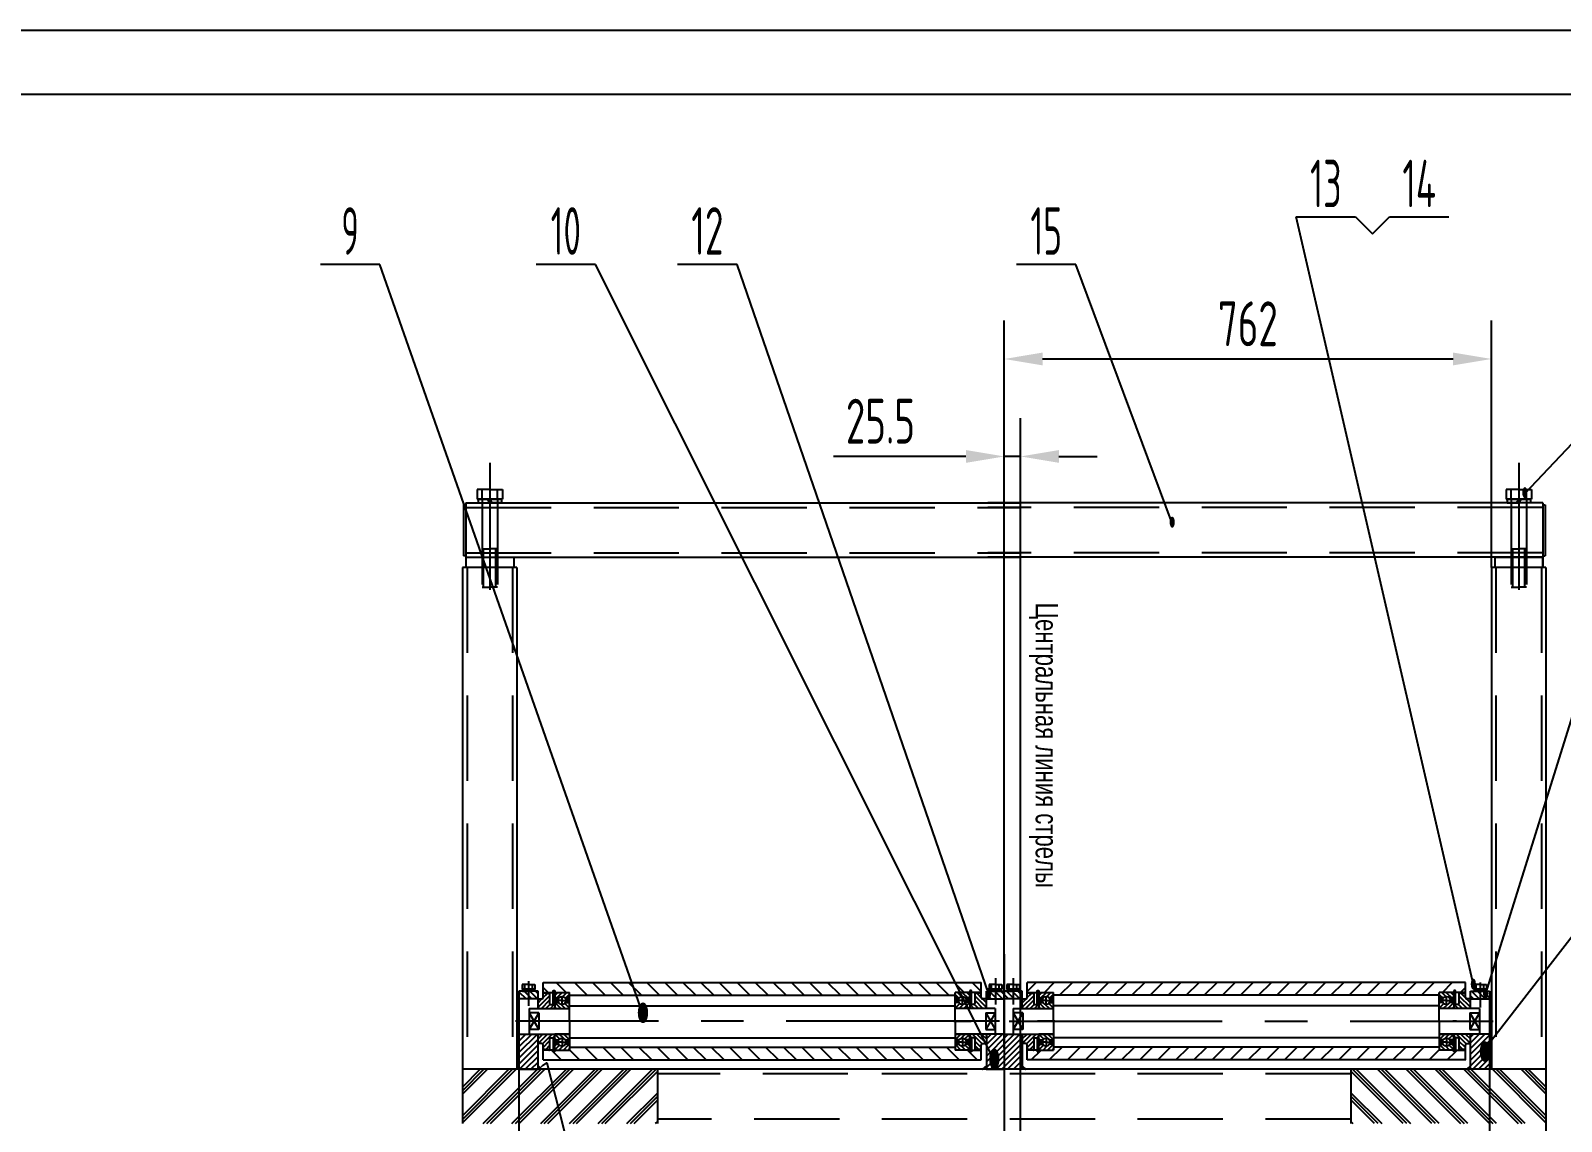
# Model space of a CAD drawing. Header units: millimetres. Extents: x 0 to 8400, y 0 to 5940.
# Drawn here: x 3482 to 5876, y 4236 to 5940 of the extents above; entities that cross this region are included whole.
import ezdxf
from ezdxf.enums import TextEntityAlignment as Align

# ---------------------------------------------------------------- set-up
doc = ezdxf.new("R2010")
doc.units = ezdxf.units.MM
doc.header["$LTSCALE"] = 200
doc.linetypes.add('F', pattern=[0.75, 0.5, -0.25])
doc.linetypes.add('G', pattern=[2, 1.25, -0.25, 0.25, -0.25])
for name, color, linetype in [('01', 7, 'Continuous'), ('02', 1, 'Continuous'), ('04', 2, 'F'), ('05', 4, 'G'), ('08', 1, 'Continuous'), ('10', 1, 'Continuous'), ('11', 3, 'Continuous')]:
    doc.layers.add(name, color=color, linetype=linetype)
doc.styles.get("Standard").update_dxf_attribs({"font": 'isocp', "width": 0.707, "bigfont": 'intecad.shx'})
doc.dimstyles.new('INTE', dxfattribs={"dimscale": 20, "dimtxt": 3.5, "dimasz": 3, "dimexe": 3, "dimexo": 0, "dimgap": 1, "dimtad": 1, "dimdec": 0, "dimdsep": 46, "dimtxsty": 'Standard', "dimcen": 0, "dimclrd": 1, "dimclre": 1, "dimclrt": 3, "dimaunit": 1, "dimadec": 0, "dimazin": 0, "dimtfac": 1, "dimtmove": 0, "dimatfit": 0, "dimfxl": 0, "dimarcsym": 0})
pattern_1 = [(45, (-354.2637, 21.6804), (-4.490128, 4.490128), [])]
pattern_2 = [(135, (-354.2637, 21.6804), (-4.490128, -4.490128), [])]

# ---------------------------------------------------------------- blocks, each defined once
blk = doc.blocks.new('*D19')
at = {"layer": '08', "color": 1, "lineweight": -2, "ltscale": 1.333333}
for p, q in [((5004.5, 4349.8), (5004.5, 5334.6)), ((5030, 4192.1), (5030, 5334.6)), ((4944.5, 5274.6), (4737.2, 5274.6)), ((5030, 5274.6), (5004.5, 5274.6)), ((5090, 5274.6), (5150, 5274.6))]:
    blk.add_line(p, q, dxfattribs=at)
at = {"layer": '08', "color": 1, "ltscale": 1.333333}
for points in [[(4944.5, 5284.6), (4944.5, 5264.6), (5004.5, 5274.6)], [(5090, 5284.6), (5090, 5264.6), (5030, 5274.6)]]:
    blk.add_solid(points, dxfattribs=at)
at = {"layer": 'Defpoints', "color": 0, "ltscale": 1.333333}
for p in [(5004.5, 5274.6), (5004.5, 4349.8), (5030, 4192.1)]:
    blk.add_point(p, dxfattribs=at)
at = {"layer": '08', "color": 3, "ltscale": 1.333333, "insert": (4810.8, 5329.7), "char_height": 70, "attachment_point": 5}
blk.add_mtext('25.5', dxfattribs=at)
blk = doc.blocks.new('*D20')
at = {"layer": '08', "color": 1, "lineweight": -2, "ltscale": 1.333333}
for p, q in [((5004.5, 4349.8), (5004.5, 5486.9)), ((5766.4, 5101), (5766.4, 5486.9)), ((5064.5, 5426.9), (5706.4, 5426.9))]:
    blk.add_line(p, q, dxfattribs=at)
at = {"layer": '08', "color": 1, "ltscale": 1.333333}
for points in [[(5064.5, 5436.9), (5064.5, 5416.9), (5004.5, 5426.9)], [(5706.4, 5436.9), (5706.4, 5416.9), (5766.4, 5426.9)]]:
    blk.add_solid(points, dxfattribs=at)
at = {"layer": 'Defpoints', "color": 0, "ltscale": 1.333333}
for p in [(5766.4, 5426.9), (5766.4, 5101), (5004.5, 4349.8)]:
    blk.add_point(p, dxfattribs=at)
at = {"layer": '08', "color": 3, "ltscale": 1.333333, "insert": (5385.4, 5481.9), "char_height": 70, "attachment_point": 5}
blk.add_mtext('762', dxfattribs=at)
blk = doc.blocks.new('*D43')
at = {"layer": '08', "color": 1, "lineweight": -2, "ltscale": 1.333333}
for p, q in [((4245.5, 4317), (4245.5, 3825.7)), ((5763.5, 4317), (5763.5, 3825.7)), ((4305.5, 3885.7), (5703.5, 3885.7))]:
    blk.add_line(p, q, dxfattribs=at)
at = {"layer": '08', "color": 1, "ltscale": 1.333333}
for points in [[(4305.5, 3895.7), (4305.5, 3875.7), (4245.5, 3885.7)], [(5703.5, 3895.7), (5703.5, 3875.7), (5763.5, 3885.7)]]:
    blk.add_solid(points, dxfattribs=at)
at = {"layer": 'Defpoints', "color": 0, "ltscale": 1.333333}
for p in [(4245.5, 4317), (5763.5, 4317), (5763.5, 3885.7)]:
    blk.add_point(p, dxfattribs=at)
at = {"layer": '08', "color": 3, "ltscale": 1.333333, "insert": (4873.1, 3940.7), "char_height": 70, "attachment_point": 5}
blk.add_mtext('1518', dxfattribs=at)
blk = doc.blocks.new('*U62')
at = {"layer": '01'}
for p, q in [((-9.2, 3.1), (-9.2, 0)), ((0, 3.1), (-9.2, 3.1)), ((-9.2, 0), (0, 0)), ((0, 0), (-1.8, 3.1)), ((0, 3.1), (1.8, 0)), ((0, 3.1), (9.2, 3.1)), ((9.2, 0), (0, 0)), ((9.2, 3.1), (9.2, 0))]:
    blk.add_line(p, q, dxfattribs=at)
at = {"layer": '05'}
blk.add_line((0, 5.2), (0, -2.1), dxfattribs=at)
blk = doc.blocks.new('*U63')
at = {"layer": '01'}
for p, q in [((-18.3, 6), (-18.3, 0)), ((0, 6), (-18.3, 6)), ((-18.3, 0), (0, 0)), ((0, 0), (-3.5, 6)), ((0, 6), (3.5, 0)), ((0, 6), (18.3, 6)), ((18.3, 0), (0, 0)), ((18.3, 6), (18.3, 0))]:
    blk.add_line(p, q, dxfattribs=at)
at = {"layer": '05'}
blk.add_line((0, 8.1), (0, -2.1), dxfattribs=at)
blk = doc.blocks.new('*U65')
at = {"layer": '01'}
blk.add_lwpolyline([(415, 292), (25, 292)], dxfattribs=at)
at = {"layer": '02'}
blk.add_lwpolyline([(420, 297), (0, 297)], dxfattribs=at)

msp = doc.modelspace()

# ---------------------------------------------------------------- hatches: boundary and pattern name
at = {"layer": '02', "linetype": 'Continuous', "ltscale": 1.333333}
h = msp.add_hatch(dxfattribs=at)
h.set_pattern_fill('_USER', color=1, scale=20, angle=315, style=0, pattern_type=0)
h.set_pattern_definition([(315, (3869.924, 2736.867), (14.14214, 14.14214), [])])
h.paths.add_polyline_path([(4283.5, 4452.5), (4283.5, 4437), (4284.5, 4437), (4299, 4437), (4299, 4439.8), (4301.5, 4439.8), (4301.5, 4437), (4324.5, 4437), (4324.5, 4432.5), (4927.5, 4432.5), (4927.5, 4437), (4950.5, 4437), (4950.5, 4439.8), (4953, 4439.8), (4953, 4437), (4968.5, 4437), (4968.5, 4452.5)])
h.paths.add_polyline_path([(4968.5, 4331.5), (4968.5, 4347), (4967.5, 4347), (4953, 4347), (4953, 4344.3), (4950.5, 4344.3), (4950.5, 4347), (4927.5, 4347), (4927.5, 4351.5), (4324.5, 4351.5), (4324.5, 4347), (4301.5, 4347), (4301.5, 4344.3), (4299, 4344.3), (4299, 4347), (4283.5, 4347), (4283.5, 4331.5)])
h = msp.add_hatch(dxfattribs=at)
h.set_pattern_fill('_USER', color=1, scale=20, angle=315, style=0, pattern_type=0)
h.set_pattern_definition([(225, (6138.985, 2736.867), (-14.14214, 14.14214), [])])
h.paths.add_polyline_path([(5725.5, 4452.5), (5725.5, 4437), (5724.5, 4437), (5710, 4437), (5710, 4439.8), (5707.5, 4439.8), (5707.5, 4437), (5684.5, 4437), (5684.5, 4432.5), (5081.5, 4432.5), (5081.5, 4437), (5058.5, 4437), (5058.5, 4439.8), (5056, 4439.8), (5056, 4437), (5040.5, 4437), (5040.5, 4452.5)])
h.paths.add_polyline_path([(5040.5, 4331.5), (5040.5, 4347), (5041.5, 4347), (5056, 4347), (5056, 4344.3), (5058.5, 4344.3), (5058.5, 4347), (5081.5, 4347), (5081.5, 4351.5), (5684.5, 4351.5), (5684.5, 4347), (5707.5, 4347), (5707.5, 4344.3), (5710, 4344.3), (5710, 4347), (5725.5, 4347), (5725.5, 4331.5)])
at = {"layer": '02', "ltscale": 1.333333}
h = msp.add_hatch(dxfattribs=at)
h.set_pattern_fill('LINE', color=256, scale=2, angle=135, style=0)
h.set_pattern_definition(pattern_2)
h.paths.add_polyline_path([(4245.5, 4439), (4245.5, 4427), (4275.5, 4427), (4275.5, 4439)])
at = {"layer": '02', "linetype": 'Continuous', "ltscale": 1.333333}
h = msp.add_hatch(dxfattribs=at)
h.set_pattern_fill('_USER', color=1, scale=5, angle=45, style=0, pattern_type=0)
h.set_pattern_definition([(45, (558.4574, 1191.7786), (-3.535534, 3.535534), [])])
h.paths.add_polyline_path([(4293.5, 4419.5), (4293.5, 4437), (4292.5, 4437), (4290.5, 4435), (4288.5, 4437), (4286.5, 4435), (4284.5, 4437), (4283.5, 4437), (4283.5, 4429, -0.414214), (4281.5, 4427), (4276.5, 4427), (4275.5, 4426), (4275.5, 4414), (4277.5, 4412), (4299.5, 4412), (4301.5, 4414), (4301.5, 4418), (4295, 4418, -0.414214)])
h.paths.add_polyline_path([(4277.5, 4372), (4275.5, 4370), (4275.5, 4358), (4276.5, 4357), (4281.5, 4357, -0.414214), (4283.5, 4355), (4283.5, 4347), (4284.5, 4347), (4286.5, 4349), (4288.5, 4347), (4290.5, 4349), (4292.5, 4347), (4293.5, 4347), (4293.5, 4364.5, -0.414214), (4295, 4366), (4301.5, 4366), (4301.5, 4370), (4299.5, 4372)])
h = msp.add_hatch(dxfattribs=at)
h.set_pattern_fill('_USER', color=1, scale=5, angle=45, style=0, pattern_type=0)
h.set_pattern_definition([(45, (3984.924, 2736.8666), (-3.535534, 3.535534), [])])
h.paths.add_polyline_path([(4318.4, 4427.7), (4321.8, 4427.7, -0.796563), (4324.5, 4428.3), (4324.5, 4437), (4301.5, 4437), (4301.5, 4428.3, -0.796563), (4304.1, 4427.7), (4307.5, 4427.7, -0.57735)])
h.paths.add_polyline_path([(4307.5, 4356.4), (4304.1, 4356.4, -0.796563), (4301.5, 4355.8), (4301.5, 4347), (4324.5, 4347), (4324.5, 4355.8, -0.796563), (4321.8, 4356.4), (4318.4, 4356.4, -0.57735)])
h = msp.add_hatch(dxfattribs=at)
h.set_pattern_fill('_USER', color=1, scale=5, angle=45, style=0, pattern_type=0)
h.set_pattern_definition([(135, (5266.985, 2736.8666), (3.535534, 3.535534), [])])
h.paths.add_polyline_path([(4933.5, 4427.7), (4930.1, 4427.7, 0.796563), (4927.5, 4428.3), (4927.5, 4437), (4950.5, 4437), (4950.5, 4428.3, 0.796563), (4947.8, 4427.7), (4944.4, 4427.7, 0.57735)])
h.paths.add_polyline_path([(4944.4, 4356.4), (4947.8, 4356.4, 0.796563), (4950.5, 4355.8), (4950.5, 4347), (4927.5, 4347), (4927.5, 4355.8, 0.796563), (4930.1, 4356.4), (4933.5, 4356.4, 0.57735)])
h = msp.add_hatch(dxfattribs=at)
h.set_pattern_fill('_USER', color=1, scale=5, angle=45, style=0, pattern_type=0)
h.set_pattern_definition([(135, (8693.4513, 1191.7786), (3.535534, 3.535534), [])])
h.paths.add_polyline_path([(4958.5, 4419.5), (4958.5, 4437), (4959.5, 4437), (4961.5, 4435), (4963.5, 4437), (4965.5, 4435), (4967.5, 4437), (4968.5, 4437), (4968.5, 4429, 0.414214), (4970.5, 4427), (4975.5, 4427), (4976.5, 4426), (4976.5, 4414), (4974.5, 4412), (4952.5, 4412), (4950.5, 4414), (4950.5, 4418), (4957, 4418, 0.414214)])
h.paths.add_polyline_path([(4974.5, 4372), (4976.5, 4370), (4976.5, 4358), (4975.5, 4357), (4970.5, 4357, 0.414214), (4968.5, 4355), (4968.5, 4347), (4967.5, 4347), (4965.5, 4349), (4963.5, 4347), (4961.5, 4349), (4959.5, 4347), (4958.5, 4347), (4958.5, 4364.5, 0.414214), (4957, 4366), (4950.5, 4366), (4950.5, 4370), (4952.5, 4372)])
at = {"layer": '02', "ltscale": 1.333333}
h = msp.add_hatch(dxfattribs=at)
h.set_pattern_fill('LINE', color=256, scale=2, angle=135, style=0)
h.set_pattern_definition(pattern_2)
h.paths.add_polyline_path([(4990.6, 4439), (4990.6, 4427), (5004.5, 4427), (5004.5, 4439)])
h.paths.add_polyline_path([(4981.4, 4439), (4976.5, 4439), (4976.5, 4427), (4990.6, 4427), (4990.6, 4439)])
h.paths.add_polyline_path([(5018.3, 4439), (5009.1, 4439), (5004.5, 4439), (5004.5, 4427), (5018.3, 4427)])
h.paths.add_polyline_path([(5032.5, 4427), (5032.5, 4439), (5018.3, 4439), (5018.3, 4427)])
at = {"layer": '02', "linetype": 'Continuous', "ltscale": 1.333333}
h = msp.add_hatch(dxfattribs=at)
h.set_pattern_fill('_USER', color=1, scale=5, angle=45, style=0, pattern_type=0)
h.set_pattern_definition([(45, (1315.4574, 1191.7786), (-3.535534, 3.535534), [])])
h.paths.add_polyline_path([(5050.5, 4419.5), (5050.5, 4437), (5049.5, 4437), (5047.5, 4435), (5045.5, 4437), (5043.5, 4435), (5041.5, 4437), (5040.5, 4437), (5040.5, 4429, -0.414214), (5038.5, 4427), (5033.5, 4427), (5032.5, 4426), (5032.5, 4414), (5034.5, 4412), (5056.5, 4412), (5058.5, 4414), (5058.5, 4418), (5052, 4418, -0.414214)])
h.paths.add_polyline_path([(5034.5, 4372), (5032.5, 4370), (5032.5, 4358), (5033.5, 4357), (5038.5, 4357, -0.414214), (5040.5, 4355), (5040.5, 4347), (5041.5, 4347), (5043.5, 4349), (5045.5, 4347), (5047.5, 4349), (5049.5, 4347), (5050.5, 4347), (5050.5, 4364.5, -0.414214), (5052, 4366), (5058.5, 4366), (5058.5, 4370), (5056.5, 4372)])
h = msp.add_hatch(dxfattribs=at)
h.set_pattern_fill('_USER', color=1, scale=5, angle=45, style=0, pattern_type=0)
h.set_pattern_definition([(45, (4741.924, 2736.8666), (-3.535534, 3.535534), [])])
h.paths.add_polyline_path([(5075.4, 4427.7), (5078.8, 4427.7, -0.796563), (5081.5, 4428.3), (5081.5, 4437), (5058.5, 4437), (5058.5, 4428.3, -0.796563), (5061.1, 4427.7), (5064.5, 4427.7, -0.57735)])
h.paths.add_polyline_path([(5064.5, 4356.4), (5061.1, 4356.4, -0.796563), (5058.5, 4355.8), (5058.5, 4347), (5081.5, 4347), (5081.5, 4355.8, -0.796563), (5078.8, 4356.4), (5075.4, 4356.4, -0.57735)])
h = msp.add_hatch(dxfattribs=at)
h.set_pattern_fill('_USER', color=1, scale=5, angle=45, style=0, pattern_type=0)
h.set_pattern_definition([(135, (6023.985, 2736.8666), (3.535534, 3.535534), [])])
h.paths.add_polyline_path([(5690.5, 4427.7), (5687.1, 4427.7, 0.796563), (5684.5, 4428.3), (5684.5, 4437), (5707.5, 4437), (5707.5, 4428.3, 0.796563), (5704.8, 4427.7), (5701.4, 4427.7, 0.57735)])
h.paths.add_polyline_path([(5701.4, 4356.4), (5704.8, 4356.4, 0.796563), (5707.5, 4355.8), (5707.5, 4347), (5684.5, 4347), (5684.5, 4355.8, 0.796563), (5687.1, 4356.4), (5690.5, 4356.4, 0.57735)])
h = msp.add_hatch(dxfattribs=at)
h.set_pattern_fill('_USER', color=1, scale=5, angle=45, style=0, pattern_type=0)
h.set_pattern_definition([(135, (9450.4513, 1191.7786), (3.535534, 3.535534), [])])
h.paths.add_polyline_path([(5715.5, 4419.5), (5715.5, 4437), (5716.5, 4437), (5718.5, 4435), (5720.5, 4437), (5722.5, 4435), (5724.5, 4437), (5725.5, 4437), (5725.5, 4429, 0.414214), (5727.5, 4427), (5732.5, 4427), (5733.5, 4426), (5733.5, 4414), (5731.5, 4412), (5709.5, 4412), (5707.5, 4414), (5707.5, 4418), (5714, 4418, 0.414214)])
h.paths.add_polyline_path([(5731.5, 4372), (5733.5, 4370), (5733.5, 4358), (5732.5, 4357), (5727.5, 4357, 0.414214), (5725.5, 4355), (5725.5, 4347), (5724.5, 4347), (5722.5, 4349), (5720.5, 4347), (5718.5, 4349), (5716.5, 4347), (5715.5, 4347), (5715.5, 4364.5, 0.414214), (5714, 4366), (5707.5, 4366), (5707.5, 4370), (5709.5, 4372)])
at = {"layer": '02', "ltscale": 1.333333}
h = msp.add_hatch(dxfattribs=at)
h.set_pattern_fill('LINE', color=256, scale=2, angle=135, style=0)
h.set_pattern_definition(pattern_2)
h.paths.add_polyline_path([(5748.5, 4439), (5739.3, 4439), (5733.5, 4439), (5733.5, 4427), (5748.5, 4427)])
h.paths.add_polyline_path([(5763.5, 4439), (5748.5, 4439), (5748.5, 4427), (5763.5, 4427)])
at = {"layer": '02', "linetype": 'Continuous', "ltscale": 1.333333}
h = msp.add_hatch(dxfattribs=at)
h.set_pattern_fill('_USER', color=1, scale=5, angle=315, style=0, pattern_type=0)
h.set_pattern_definition([(315, (3984.924, 2736.8666), (3.535534, 3.535534), [])])
h.paths.add_polyline_path([(4307.5, 4421.4), (4301.5, 4421.4), (4301.5, 4412), (4324.5, 4412), (4324.5, 4421.4), (4318.4, 4421.4, -0.57735)])
h.paths.add_polyline_path([(4318.4, 4362.7), (4324.5, 4362.7), (4324.5, 4372), (4301.5, 4372), (4301.5, 4362.7), (4307.5, 4362.7, -0.57735)])
h = msp.add_hatch(dxfattribs=at)
h.set_pattern_fill('_USER', color=1, scale=5, angle=315, style=0, pattern_type=0)
h.set_pattern_definition([(225, (5266.985, 2736.8666), (-3.535534, 3.535534), [])])
h.paths.add_polyline_path([(4944.4, 4421.4), (4950.5, 4421.4), (4950.5, 4412), (4927.5, 4412), (4927.5, 4421.4), (4933.5, 4421.4, 0.57735)])
h.paths.add_polyline_path([(4933.5, 4362.7), (4927.5, 4362.7), (4927.5, 4372), (4950.5, 4372), (4950.5, 4362.7), (4944.4, 4362.7, 0.57735)])
h = msp.add_hatch(dxfattribs=at)
h.set_pattern_fill('_USER', color=1, scale=5, angle=315, style=0, pattern_type=0)
h.set_pattern_definition([(315, (4741.924, 2736.8666), (3.535534, 3.535534), [])])
h.paths.add_polyline_path([(5064.5, 4421.4), (5058.5, 4421.4), (5058.5, 4412), (5081.5, 4412), (5081.5, 4421.4), (5075.4, 4421.4, -0.57735)])
h.paths.add_polyline_path([(5075.4, 4362.7), (5081.5, 4362.7), (5081.5, 4372), (5058.5, 4372), (5058.5, 4362.7), (5064.5, 4362.7, -0.57735)])
h = msp.add_hatch(dxfattribs=at)
h.set_pattern_fill('_USER', color=1, scale=5, angle=315, style=0, pattern_type=0)
h.set_pattern_definition([(225, (6023.985, 2736.8666), (-3.535534, 3.535534), [])])
h.paths.add_polyline_path([(5701.4, 4421.4), (5707.5, 4421.4), (5707.5, 4412), (5684.5, 4412), (5684.5, 4421.4), (5690.5, 4421.4, 0.57735)])
h.paths.add_polyline_path([(5690.5, 4362.7), (5684.5, 4362.7), (5684.5, 4372), (5707.5, 4372), (5707.5, 4362.7), (5701.4, 4362.7, 0.57735)])
at = {"layer": '02', "ltscale": 1.333333}
h = msp.add_hatch(dxfattribs=at)
h.set_pattern_fill('LINE', color=256, scale=2, angle=45, style=0)
h.set_pattern_definition(pattern_1)
h.paths.add_polyline_path([(4275.5, 4372), (4245.5, 4372), (4245.5, 4317), (4275.5, 4317)])
h = msp.add_hatch(dxfattribs=at)
h.set_pattern_fill('LINE', color=256, scale=2, angle=45, style=0)
h.set_pattern_definition(pattern_1)
h.paths.add_polyline_path([(4976.5, 4317), (5004.5, 4317), (5004.5, 4372), (4976.5, 4372)])
h.paths.add_polyline_path([(5032.5, 4372), (5004.5, 4372), (5004.5, 4317), (5032.5, 4317)])
h = msp.add_hatch(dxfattribs=at)
h.set_pattern_fill('LINE', color=256, scale=2, angle=45, style=0)
h.set_pattern_definition(pattern_1)
h.paths.add_polyline_path([(5733.5, 4317), (5763.5, 4317), (5763.5, 4372), (5733.5, 4372)])
at = {"layer": '02', "linetype": 'Continuous', "ltscale": 1.333333}
h = msp.add_hatch(dxfattribs=at)
h.set_pattern_fill('_USER', color=1, angle=315, style=0, double=1, pattern_type=0)
h.set_pattern_definition([(225, (5381.9849, 2736.8666), (-0.7071068, 0.7071068), []), (135, (5381.9849, 2736.8666), (0.7071068, 0.7071068), [])])
h.paths.add_polyline_path([(4281.3, 4317), (4275.5, 4317), (4275.5, 4322.1)])
h = msp.add_hatch(dxfattribs=at)
h.set_pattern_fill('_USER', color=1, angle=315, style=0, double=1, pattern_type=0)
h.set_pattern_definition([(315, (3869.9238, 2736.8666), (0.7071068, 0.7071068), []), (45, (3869.9238, 2736.8666), (-0.7071068, 0.7071068), [])])
h.paths.add_polyline_path([(4970.6, 4317), (4976.5, 4317), (4976.5, 4322.1)])
h = msp.add_hatch(dxfattribs=at)
h.set_pattern_fill('_USER', color=1, angle=315, style=0, double=1, pattern_type=0)
h.set_pattern_definition([(225, (6138.9849, 2736.8666), (-0.7071068, 0.7071068), []), (135, (6138.9849, 2736.8666), (0.7071068, 0.7071068), [])])
h.paths.add_polyline_path([(5038.3, 4317), (5032.5, 4317), (5032.5, 4322.1)])
h = msp.add_hatch(dxfattribs=at)
h.set_pattern_fill('_USER', color=1, angle=315, style=0, double=1, pattern_type=0)
h.set_pattern_definition([(315, (4626.9238, 2736.8666), (0.7071068, 0.7071068), []), (45, (4626.9238, 2736.8666), (-0.7071068, 0.7071068), [])])
h.paths.add_polyline_path([(5727.6, 4317), (5733.5, 4317), (5733.5, 4322.1)])
at = {"layer": '10', "ltscale": 1.333333}
h = msp.add_hatch(dxfattribs=at)
h.set_pattern_fill('U', color=256, scale=0.5, angle=45, style=0, pattern_type=0)
h.set_pattern_definition([(45, (4298.95433, 4392.03706), (-0.3535534, 0.3535534), [])])
h.paths.add_polyline_path([(4299, 4439.8), (4299, 4432.5), (4301.5, 4432.5), (4301.5, 4439.8)])
h = msp.add_hatch(dxfattribs=at)
h.set_pattern_fill('U', color=256, scale=0.5, angle=45, style=0, pattern_type=0)
h.set_pattern_definition([(135, (4952.95433, 4392.03706), (0.3535534, 0.3535534), [])])
h.paths.add_polyline_path([(4953, 4439.8), (4953, 4432.5), (4950.5, 4432.5), (4950.5, 4439.8)])
h = msp.add_hatch(dxfattribs=at)
h.set_pattern_fill('U', color=256, scale=0.5, angle=45, style=0, pattern_type=0)
h.set_pattern_definition([(45, (5055.95433, 4392.03706), (-0.3535534, 0.3535534), [])])
h.paths.add_polyline_path([(5056, 4439.8), (5056, 4432.5), (5058.5, 4432.5), (5058.5, 4439.8)])
h = msp.add_hatch(dxfattribs=at)
h.set_pattern_fill('U', color=256, scale=0.5, angle=45, style=0, pattern_type=0)
h.set_pattern_definition([(135, (5709.95433, 4392.03706), (0.3535534, 0.3535534), [])])
h.paths.add_polyline_path([(5710, 4439.8), (5710, 4432.5), (5707.5, 4432.5), (5707.5, 4439.8)])
h = msp.add_hatch(dxfattribs=at)
h.set_pattern_fill('PLAST', color=256, scale=5, angle=45, style=0)
h.set_pattern_definition([(45, (3735.618, 2509.395), (-22.45064, 22.45064), []), (45, (3732.812, 2512.2), (-22.45064, 22.45064), []), (45, (3730.006, 2515.007), (-22.45064, 22.45064), [])])
h.paths.add_polyline_path([(4394.9, 4232), (4394.9, 4317), (4157.6, 4317), (4157.6, 4232)])
h.paths.add_polyline_path([(4462.6, 4317), (4394.9, 4317), (4394.9, 4232), (4462.6, 4232)])
h = msp.add_hatch(dxfattribs=at)
h.set_pattern_fill('PLAST', color=256, scale=5, angle=45, style=0)
h.set_pattern_definition([(135, (6273.29, 2509.395), (22.45064, 22.45064), []), (135, (6276.097, 2512.2), (22.45064, 22.45064), []), (135, (6278.903, 2515.007), (22.45064, 22.45064), [])])
h.paths.add_polyline_path([(5851.4, 4232), (5851.4, 4317), (5614.1, 4317), (5614.1, 4232)])
h.paths.add_polyline_path([(5546.4, 4232), (5614.1, 4232), (5614.1, 4317), (5546.4, 4317)])

# ---------------------------------------------------------------- linework, layer by layer
at = {"ltscale": 1.333333}
for p, q in [((4158.9, 5198.9), (4158.9, 5119.3)), ((4162.4, 5202), (4162.4, 5101)), ((4162.4, 5202), (5030, 5202)), ((5846.6, 5202), (4979, 5202)), ((5846.6, 5202), (5846.6, 5101)), ((5850.1, 5198.9), (5850.1, 5119.3)), ((4157.4, 5101), (4157.4, 4232)), ((4242.4, 5101), (4157.4, 5101)), ((4162.4, 5117), (4237.4, 5117)), ((4162.4, 5117), (5030, 5117)), ((4237.4, 5117), (4237.4, 5101)), ((4242.4, 5101), (4242.4, 4317)), ((5846.6, 5117), (4979, 5117)), ((5766.4, 5101), (5766.4, 4317)), ((5851.4, 5101), (5766.4, 5101)), ((5771.4, 5117), (5771.4, 5101)), ((5771.4, 5117), (5846.4, 5117)), ((5771.4, 5104.5), (5771.4, 5101)), ((5846.6, 5117), (5771.6, 5117)), ((5846.4, 5117), (5846.4, 5101)), ((5846.4, 5104.5), (5846.4, 5101)), ((5851.4, 5101), (5851.4, 4219)), ((5851.4, 5101), (5851.4, 4219)), ((4245.5, 4372), (4324.5, 4372)), ((5004.5, 4372), (4927.5, 4372)), ((5004.5, 4372), (5081.5, 4372)), ((5763.5, 4372), (5684.5, 4372)), ((5851.4, 4317), (4157.4, 4317)), ((4462.4, 4317), (4462.4, 4232)), ((5546.4, 4317), (5546.4, 4232))]:
    msp.add_line(p, q, dxfattribs=at)
at = {"layer": '01', "ltscale": 1.333333}
for p, q in [((4180.1, 5223), (4180.1, 5208)), ((4199.9, 5223), (4180.1, 5223)), ((4187.9, 5208), (4187.9, 5223)), ((4199.9, 5223), (4219.6, 5223)), ((4211.9, 5208), (4211.9, 5223)), ((4219.6, 5223), (4219.6, 5208)), ((5789.3, 5223), (5789.3, 5208)), ((5809.1, 5223), (5789.3, 5223)), ((5797.1, 5208), (5797.1, 5223)), ((5809.1, 5223), (5828.8, 5223)), ((5821.1, 5208), (5821.1, 5223)), ((5828.8, 5223), (5828.8, 5208)), ((4162.4, 5198.9), (4158.9, 5198.9)), ((4180.1, 5208), (4199.9, 5208)), ((4219.6, 5208), (4199.9, 5208)), ((5789.3, 5208), (5809.1, 5208)), ((5828.8, 5208), (5809.1, 5208)), ((5846.6, 5198.9), (5850.1, 5198.9)), ((4162.4, 5119.3), (4158.9, 5119.3)), ((5846.6, 5119.3), (5850.1, 5119.3)), ((4283.5, 4432.5), (4283.5, 4452.5)), ((4968.5, 4432.5), (4968.5, 4452.5)), ((5040.5, 4432.5), (5040.5, 4452.5)), ((5725.5, 4432.5), (5725.5, 4452.5)), ((4275.5, 4439), (4245.5, 4439)), ((4260.5, 4449.6), (4250.4, 4449.6)), ((4250.4, 4449.6), (4250.4, 4442.1)), ((4250.4, 4442.1), (4260.5, 4442.1)), ((4251.3, 4442.1), (4251.3, 4439)), ((4260.5, 4442.1), (4251.3, 4442.1)), ((4251.3, 4439), (4260.5, 4439)), ((4254.5, 4442.1), (4254.5, 4449.6)), ((4260.5, 4439), (4258.7, 4442.1)), ((4260.5, 4449.6), (4270.5, 4449.6)), ((4270.5, 4442.1), (4260.5, 4442.1)), ((4260.5, 4442.1), (4262.2, 4439)), ((4260.5, 4442.1), (4269.7, 4442.1)), ((4269.7, 4439), (4260.5, 4439)), ((4266.5, 4442.1), (4266.5, 4449.6)), ((4269.7, 4442.1), (4269.7, 4439)), ((4270.5, 4449.6), (4270.5, 4442.1)), ((4275.5, 4412), (4275.5, 4439)), ((4283.5, 4437), (4299, 4437)), ((4283.5, 4429), (4283.5, 4437)), ((4283.5, 4437), (4284.5, 4437)), ((4286.5, 4435), (4284.5, 4437)), ((4286.5, 4435), (4288.5, 4437)), ((4290.5, 4435), (4288.5, 4437)), ((4290.5, 4435), (4292.5, 4437)), ((4292.5, 4437), (4293.5, 4437)), ((4293.5, 4437), (4293.5, 4419.5)), ((4299, 4418), (4299, 4439.8)), ((4299, 4439.8), (4301.5, 4439.8)), ((4299, 4432.5), (4301.5, 4432.5)), ((4301.5, 4439.8), (4301.5, 4412)), ((4301.5, 4437), (4324.5, 4437)), ((4324.5, 4392), (4324.5, 4437)), ((4927.5, 4392), (4927.5, 4437)), ((4950.5, 4437), (4927.5, 4437)), ((4950.5, 4439.8), (4950.5, 4412)), ((4953, 4439.8), (4950.5, 4439.8)), ((4953, 4432.5), (4950.5, 4432.5)), ((4953, 4418), (4953, 4439.8)), ((4968.5, 4437), (4953, 4437)), ((4959.5, 4437), (4958.5, 4437)), ((4958.5, 4437), (4958.5, 4419.5)), ((4961.5, 4435), (4959.5, 4437)), ((4961.5, 4435), (4963.5, 4437)), ((4965.5, 4435), (4963.5, 4437)), ((4965.5, 4435), (4967.5, 4437)), ((4968.5, 4437), (4967.5, 4437)), ((4968.5, 4429), (4968.5, 4437)), ((4976.5, 4412), (4976.5, 4439)), ((4990.6, 4449.6), (4980.6, 4449.6)), ((4980.6, 4449.6), (4980.6, 4442.1)), ((4980.6, 4442.1), (4990.6, 4442.1)), ((4981.4, 4442.1), (4981.4, 4439)), ((4990.6, 4442.1), (4981.4, 4442.1)), ((4981.4, 4439), (4990.6, 4439)), ((4984.6, 4442.1), (4984.6, 4449.6)), ((4990.6, 4439), (4988.8, 4442.1)), ((4990.6, 4449.6), (5000.7, 4449.6)), ((5000.7, 4442.1), (4990.6, 4442.1)), ((4990.6, 4442.1), (4992.4, 4439)), ((4990.6, 4442.1), (4999.8, 4442.1)), ((4999.8, 4439), (4990.6, 4439)), ((4996.6, 4442.1), (4996.6, 4449.6)), ((4999.8, 4442.1), (4999.8, 4439)), ((5000.7, 4449.6), (5000.7, 4442.1)), ((5018.3, 4449.6), (5008.3, 4449.6)), ((5008.3, 4449.6), (5008.3, 4442.1)), ((5008.3, 4442.1), (5018.3, 4442.1)), ((5009.1, 4442.1), (5009.1, 4439)), ((5018.3, 4442.1), (5009.1, 4442.1)), ((5009.1, 4439), (5018.3, 4439)), ((5012.3, 4442.1), (5012.3, 4449.6)), ((5018.3, 4442.1), (5016.5, 4439)), ((5018.3, 4449.6), (5028.3, 4449.6)), ((5018.3, 4439), (5020.1, 4442.1)), ((5018.3, 4442.1), (5027.5, 4442.1)), ((5028.3, 4442.1), (5018.3, 4442.1)), ((5027.5, 4439), (5018.3, 4439)), ((5024.3, 4442.1), (5024.3, 4449.6)), ((5027.5, 4442.1), (5027.5, 4439)), ((5028.3, 4449.6), (5028.3, 4442.1)), ((5032.5, 4412), (5032.5, 4439)), ((5040.5, 4437), (5056, 4437)), ((5040.5, 4429), (5040.5, 4437)), ((5040.5, 4437), (5041.5, 4437)), ((5043.5, 4435), (5041.5, 4437)), ((5043.5, 4435), (5045.5, 4437)), ((5047.5, 4435), (5045.5, 4437)), ((5047.5, 4435), (5049.5, 4437)), ((5049.5, 4437), (5050.5, 4437)), ((5050.5, 4437), (5050.5, 4419.5)), ((5056, 4418), (5056, 4439.8)), ((5056, 4439.8), (5058.5, 4439.8)), ((5056, 4432.5), (5058.5, 4432.5)), ((5058.5, 4439.8), (5058.5, 4412)), ((5058.5, 4437), (5081.5, 4437)), ((5081.5, 4392), (5081.5, 4437)), ((5707.5, 4437), (5684.5, 4437)), ((5684.5, 4392), (5684.5, 4437)), ((5707.5, 4439.8), (5707.5, 4412)), ((5710, 4439.8), (5707.5, 4439.8)), ((5710, 4432.5), (5707.5, 4432.5)), ((5710, 4418), (5710, 4439.8)), ((5725.5, 4437), (5710, 4437)), ((5716.5, 4437), (5715.5, 4437)), ((5715.5, 4437), (5715.5, 4419.5)), ((5718.5, 4435), (5716.5, 4437)), ((5718.5, 4435), (5720.5, 4437)), ((5722.5, 4435), (5720.5, 4437)), ((5722.5, 4435), (5724.5, 4437)), ((5725.5, 4437), (5724.5, 4437)), ((5725.5, 4429), (5725.5, 4437)), ((5733.5, 4412), (5733.5, 4439)), ((5733.5, 4439), (5763.5, 4439)), ((5748.5, 4449.6), (5738.4, 4449.6)), ((5738.4, 4449.6), (5738.4, 4442.1)), ((5738.4, 4442.1), (5748.5, 4442.1)), ((5742.5, 4442.1), (5742.5, 4449.6)), ((5748.5, 4449.6), (5758.5, 4449.6)), ((5758.5, 4442.1), (5748.5, 4442.1)), ((5754.5, 4442.1), (5754.5, 4449.6)), ((5758.5, 4449.6), (5758.5, 4442.1)), ((4275.5, 4427), (4245.5, 4427)), ((4261.5, 4412), (4324.5, 4412)), ((4275.5, 4426), (4276.5, 4427)), ((4277.5, 4412), (4275.5, 4414)), ((4276.5, 4427), (4281.5, 4427)), ((4295, 4418), (4301.5, 4418)), ((4299.5, 4412), (4301.5, 4414)), ((4301.5, 4421.4), (4307.5, 4421.4)), ((4301.5, 4412), (4324.5, 4412)), ((4304.1, 4422.5), (4304.1, 4427.7)), ((4304.1, 4427.7), (4307.5, 4427.7)), ((4321.8, 4427.7), (4318.4, 4427.7)), ((4318.4, 4421.4), (4324.5, 4421.4)), ((4324.5, 4416), (4927.5, 4416)), ((4933.5, 4421.4), (4927.5, 4421.4)), ((4990.5, 4412), (4927.5, 4412)), ((4950.5, 4412), (4927.5, 4412)), ((4930.1, 4427.7), (4933.5, 4427.7)), ((4947.8, 4427.7), (4944.4, 4427.7)), ((4950.5, 4421.4), (4944.4, 4421.4)), ((4947.8, 4422.5), (4947.8, 4427.7)), ((4957, 4418), (4950.5, 4418)), ((4952.5, 4412), (4950.5, 4414)), ((4975.5, 4427), (4970.5, 4427)), ((4974.5, 4412), (4976.5, 4414)), ((4976.5, 4426), (4975.5, 4427)), ((5018.5, 4412), (5081.5, 4412)), ((5032.5, 4426), (5033.5, 4427)), ((5034.5, 4412), (5032.5, 4414)), ((5033.5, 4427), (5038.5, 4427)), ((5052, 4418), (5058.5, 4418)), ((5056.5, 4412), (5058.5, 4414)), ((5058.5, 4421.4), (5064.5, 4421.4)), ((5058.5, 4412), (5081.5, 4412)), ((5061.1, 4422.5), (5061.1, 4427.7)), ((5061.1, 4427.7), (5064.5, 4427.7)), ((5078.8, 4427.7), (5075.4, 4427.7)), ((5075.4, 4421.4), (5081.5, 4421.4)), ((5684.5, 4416), (5081.5, 4416)), ((5690.5, 4421.4), (5684.5, 4421.4)), ((5747.5, 4412), (5684.5, 4412)), ((5707.5, 4412), (5684.5, 4412)), ((5687.1, 4427.7), (5690.5, 4427.7)), ((5704.8, 4427.7), (5701.4, 4427.7)), ((5707.5, 4421.4), (5701.4, 4421.4)), ((5704.8, 4422.5), (5704.8, 4427.7)), ((5714, 4418), (5707.5, 4418)), ((5709.5, 4412), (5707.5, 4414)), ((5732.5, 4427), (5727.5, 4427)), ((5731.5, 4412), (5733.5, 4414)), ((5733.5, 4426), (5732.5, 4427)), ((5733.5, 4427), (5763.5, 4427)), ((4324.5, 4392), (4324.5, 4347)), ((4927.5, 4392), (4927.5, 4347)), ((5081.5, 4392), (5081.5, 4347)), ((5684.5, 4392), (5684.5, 4347)), ((4275.5, 4317), (4275.5, 4372)), ((4277.5, 4372), (4275.5, 4370)), ((4275.5, 4358), (4276.5, 4357)), ((4281.5, 4357), (4276.5, 4357)), ((4293.5, 4364.5), (4293.5, 4347)), ((4295, 4366), (4301.5, 4366)), ((4299, 4366), (4299, 4344.3)), ((4299.5, 4372), (4301.5, 4370)), ((4301.5, 4344.3), (4301.5, 4372)), ((4324.5, 4372), (4301.5, 4372)), ((4301.5, 4362.7), (4307.5, 4362.7)), ((4304.1, 4361.6), (4304.1, 4356.4)), ((4318.4, 4362.7), (4324.5, 4362.7)), ((4321.8, 4356.4), (4321.8, 4361.6)), ((4324.5, 4366), (4927.5, 4366)), ((4927.5, 4372), (4950.5, 4372)), ((4933.5, 4362.7), (4927.5, 4362.7)), ((4930.1, 4356.4), (4930.1, 4361.6)), ((4950.5, 4362.7), (4944.4, 4362.7)), ((4947.8, 4361.6), (4947.8, 4356.4)), ((4952.5, 4372), (4950.5, 4370)), ((4950.5, 4344.3), (4950.5, 4372)), ((4957, 4366), (4950.5, 4366)), ((4953, 4366), (4953, 4344.3)), ((4958.5, 4364.5), (4958.5, 4347)), ((4970.5, 4357), (4975.5, 4357)), ((4974.5, 4372), (4976.5, 4370)), ((4976.5, 4358), (4975.5, 4357)), ((5034.5, 4372), (5032.5, 4370)), ((5032.5, 4358), (5033.5, 4357)), ((5038.5, 4357), (5033.5, 4357)), ((5050.5, 4364.5), (5050.5, 4347)), ((5052, 4366), (5058.5, 4366)), ((5056, 4366), (5056, 4344.3)), ((5056.5, 4372), (5058.5, 4370)), ((5058.5, 4344.3), (5058.5, 4372)), ((5081.5, 4372), (5058.5, 4372)), ((5058.5, 4362.7), (5064.5, 4362.7)), ((5061.1, 4361.6), (5061.1, 4356.4)), ((5075.4, 4362.7), (5081.5, 4362.7)), ((5078.8, 4356.4), (5078.8, 4361.6)), ((5684.5, 4366), (5081.5, 4366)), ((5684.5, 4372), (5707.5, 4372)), ((5690.5, 4362.7), (5684.5, 4362.7)), ((5687.1, 4356.4), (5687.1, 4361.6)), ((5707.5, 4362.7), (5701.4, 4362.7)), ((5704.8, 4361.6), (5704.8, 4356.4)), ((5709.5, 4372), (5707.5, 4370)), ((5707.5, 4344.3), (5707.5, 4372)), ((5714, 4366), (5707.5, 4366)), ((5710, 4366), (5710, 4344.3)), ((5715.5, 4364.5), (5715.5, 4347)), ((5727.5, 4357), (5732.5, 4357)), ((5731.5, 4372), (5733.5, 4370)), ((5733.5, 4358), (5732.5, 4357)), ((5733.5, 4317), (5733.5, 4372)), ((4283.5, 4347), (4283.5, 4355)), ((4283.5, 4331.5), (4283.5, 4349.5)), ((4299, 4347), (4283.5, 4347)), ((4283.5, 4347), (4284.5, 4347)), ((4286.5, 4349), (4284.5, 4347)), ((4286.5, 4349), (4288.5, 4347)), ((4290.5, 4349), (4288.5, 4347)), ((4290.5, 4349), (4292.5, 4347)), ((4292.5, 4347), (4293.5, 4347)), ((4299, 4351.6), (4301.5, 4351.6)), ((4299, 4349.2), (4301.5, 4349.2)), ((4299, 4344.3), (4301.5, 4344.3)), ((4301.5, 4347), (4324.5, 4347)), ((4304.1, 4356.4), (4307.5, 4356.4)), ((4321.8, 4356.4), (4318.4, 4356.4)), ((4950.5, 4347), (4927.5, 4347)), ((4930.1, 4356.4), (4933.5, 4356.4)), ((4947.8, 4356.4), (4944.4, 4356.4)), ((4953, 4351.6), (4950.5, 4351.6)), ((4953, 4349.2), (4950.5, 4349.2)), ((4953, 4344.3), (4950.5, 4344.3)), ((4953, 4347), (4968.5, 4347)), ((4959.5, 4347), (4958.5, 4347)), ((4961.5, 4349), (4959.5, 4347)), ((4961.5, 4349), (4963.5, 4347)), ((4965.5, 4349), (4963.5, 4347)), ((4965.5, 4349), (4967.5, 4347)), ((4968.5, 4347), (4967.5, 4347)), ((4968.5, 4347), (4968.5, 4355)), ((4968.5, 4331.5), (4968.5, 4349.5)), ((5040.5, 4331.5), (5040.5, 4355)), ((5040.5, 4347), (5040.5, 4355)), ((5056, 4347), (5040.5, 4347)), ((5040.5, 4347), (5041.5, 4347)), ((5043.5, 4349), (5041.5, 4347)), ((5043.5, 4349), (5045.5, 4347)), ((5047.5, 4349), (5045.5, 4347)), ((5047.5, 4349), (5049.5, 4347)), ((5049.5, 4347), (5050.5, 4347)), ((5056, 4351.6), (5058.5, 4351.6)), ((5056, 4349.2), (5058.5, 4349.2)), ((5056, 4344.3), (5058.5, 4344.3)), ((5058.5, 4347), (5081.5, 4347)), ((5061.1, 4356.4), (5064.5, 4356.4)), ((5078.8, 4356.4), (5075.4, 4356.4)), ((5707.5, 4347), (5684.5, 4347)), ((5687.1, 4356.4), (5690.5, 4356.4)), ((5704.8, 4356.4), (5701.4, 4356.4)), ((5710, 4351.6), (5707.5, 4351.6)), ((5710, 4349.2), (5707.5, 4349.2)), ((5710, 4344.3), (5707.5, 4344.3)), ((5710, 4347), (5725.5, 4347)), ((5716.5, 4347), (5715.5, 4347)), ((5718.5, 4349), (5716.5, 4347)), ((5718.5, 4349), (5720.5, 4347)), ((5722.5, 4349), (5720.5, 4347)), ((5722.5, 4349), (5724.5, 4347)), ((5725.5, 4347), (5724.5, 4347)), ((5725.5, 4347), (5725.5, 4355)), ((5725.5, 4331.5), (5725.5, 4349.5)), ((5725.5, 4331.5), (5725.5, 4349.5)), ((4976.5, 4317), (5004.5, 4317)), ((5032.5, 4317), (5004.5, 4317))]:
    msp.add_line(p, q, dxfattribs=at)
at = {"layer": '01', "color": 7, "linetype": 'Continuous', "ltscale": 1.333333}
for p, q in [((4283.5, 4452.5), (4968.5, 4452.5)), ((5725.5, 4452.5), (5040.5, 4452.5)), ((4245.5, 4439), (4245.5, 4317)), ((4324.5, 4432.5), (4927.5, 4432.5)), ((4976.5, 4439), (5004.5, 4439)), ((5032.5, 4439), (5004.5, 4439)), ((5684.5, 4432.5), (5081.5, 4432.5)), ((5763.5, 4439), (5763.5, 4317)), ((4261.5, 4412), (4261.5, 4372)), ((4321.8, 4427.7), (4321.8, 4422.5)), ((4930.1, 4427.7), (4930.1, 4422.5)), ((4976.5, 4427), (5004.5, 4427)), ((4990.5, 4412), (4990.5, 4372)), ((5032.5, 4427), (5004.5, 4427)), ((5018.5, 4412), (5018.5, 4372)), ((5078.8, 4427.7), (5078.8, 4422.5)), ((5687.1, 4427.7), (5687.1, 4422.5)), ((5747.5, 4412), (5747.5, 4372)), ((4976.5, 4372), (4976.5, 4317)), ((5032.5, 4372), (5032.5, 4317)), ((4324.5, 4351.5), (4927.5, 4351.5)), ((5684.5, 4351.5), (5081.5, 4351.5)), ((4245.5, 4317), (4275.5, 4317)), ((4245.5, 4317), (4275.5, 4317)), ((4275.5, 4322.1), (4281.3, 4317)), ((4283.5, 4331.5), (4968.5, 4331.5)), ((4976.5, 4322.1), (4970.6, 4317)), ((5032.5, 4322.1), (5038.3, 4317)), ((5725.5, 4331.5), (5040.5, 4331.5)), ((5733.5, 4322.1), (5727.6, 4317)), ((5763.5, 4317), (5733.5, 4317)), ((5763.5, 4317), (5733.5, 4317))]:
    msp.add_line(p, q, dxfattribs=at)
at = {"layer": '01', "ltscale": 1.333333}
for centre in [(4313, 4424.5), (4939, 4424.5), (5070, 4424.5), (5696, 4424.5), (4313, 4359.5), (4939, 4359.5), (5070, 4359.5), (5696, 4359.5)]:
    msp.add_circle(centre, 6.25, dxfattribs=at)
for centre, radius, start, end in [((4281.5, 4429), 2, 270, 0), ((4302.7, 4427.7), 1.4, 0, 154.1581), ((4323.2, 4427.7), 1.4, 25.8419, 180), ((4928.7, 4427.7), 1.4, 0, 154.1581), ((4949.2, 4427.7), 1.4, 25.8419, 180), ((4970.5, 4429), 2, 180, 270), ((5038.5, 4429), 2, 270, 0), ((5059.7, 4427.7), 1.4, 0, 154.1581), ((5080.2, 4427.7), 1.4, 25.8419, 180), ((5685.7, 4427.7), 1.4, 0, 154.1581), ((5706.2, 4427.7), 1.4, 25.8419, 180), ((5727.5, 4429), 2, 180, 270), ((4295, 4419.5), 1.5, 180, 270), ((4957, 4419.5), 1.5, 270, 0), ((5052, 4419.5), 1.5, 180, 270), ((5714, 4419.5), 1.5, 270, 0), ((4281.5, 4355), 2, 0, 90), ((4295, 4364.5), 1.5, 90, 180), ((4957, 4364.5), 1.5, 0, 90), ((4970.5, 4355), 2, 90, 180), ((5038.5, 4355), 2, 0, 90), ((5052, 4364.5), 1.5, 90, 180), ((5714, 4364.5), 1.5, 0, 90), ((5727.5, 4355), 2, 90, 180), ((4302.7, 4356.4), 1.4, 205.8419, 0), ((4323.2, 4356.4), 1.4, 180, 334.1581), ((4928.7, 4356.4), 1.4, 205.8419, 0), ((4949.2, 4356.4), 1.4, 180, 334.1581), ((5059.7, 4356.4), 1.4, 205.8419, 0), ((5080.2, 4356.4), 1.4, 180, 334.1581), ((5685.7, 4356.4), 1.4, 205.8419, 0), ((5706.2, 4356.4), 1.4, 180, 334.1581)]:
    msp.add_arc(centre, radius, start, end, dxfattribs=at)
at = {"layer": '02', "ltscale": 1.333333}
for p, q in [((5738, 4448.7), (5460.9, 5649)), ((5460.9, 5649), (5553.9, 5649)), ((5553.9, 5649), (5580.4, 5622.5)), ((5580.4, 5622.5), (5606.9, 5649)), ((5606.9, 5649), (5699.9, 5649)), ((4028, 5574.8), (3935, 5574.8)), ((4439.5, 4403.6), (4028, 5574.8)), ((4365.4, 5574.8), (4272.4, 5574.8)), ((4988.9, 4331.4), (4365.4, 5574.8)), ((4586.7, 5574.8), (4493.7, 5574.8)), ((4980.1, 4434.4), (4586.7, 5574.8)), ((5116.6, 5574.8), (5023.6, 5574.8)), ((5267.1, 5170.5), (5116.6, 5574.8)), ((5818.6, 5216.6), (6157.1, 5574.8)), ((5757.2, 4434), (5987.2, 5170.9)), ((5757.7, 4351), (6392.1, 5170.9))]:
    msp.add_line(p, q, dxfattribs=at)
msp.add_lwpolyline([(4276.1, 4318, 0, 2.35, 0), (4282.5, 4322.5, 2.35, 2.35, 0)], format="xyseb", dxfattribs=at)
msp.add_lwpolyline([(4282.5, 4322.5), (4288.9, 4327), (4350.9, 4085.9), (4613.4, 4085.9)], dxfattribs=at)
at = {"layer": '04', "ltscale": 1.333333}
for p, q in [((4162.4, 5195), (5030, 5195)), ((5846.6, 5195), (4979, 5195)), ((4162.4, 5124), (5030, 5124)), ((5846.6, 5124), (4979, 5124)), ((4164.4, 5101), (4164.4, 4317)), ((4235.4, 5101), (4235.4, 4317)), ((5773.4, 5101), (5773.4, 4317)), ((5844.4, 5101), (5844.4, 4317)), ((4760, 4310), (4462.4, 4310)), ((5546.4, 4310), (4760, 4310)), ((4746.9, 4239), (4462.4, 4239)), ((5546.4, 4239), (4773.1, 4239))]:
    msp.add_line(p, q, dxfattribs=at)
at = {"layer": '04', "color": 2, "linetype": 'F', "ltscale": 1.333333}
for p, q in [((4187.9, 5208), (4187.9, 5070.1)), ((4211.9, 5208), (4211.9, 5070.1)), ((5797.1, 5208), (5797.1, 5070.1)), ((5821.1, 5208), (5821.1, 5070.1)), ((4187.9, 5130.1), (4199.9, 5130.1)), ((4190.3, 5070.1), (4190.3, 5130.1)), ((4211.9, 5130.1), (4199.9, 5130.1)), ((4209.5, 5070.1), (4209.5, 5130.1)), ((5797.1, 5130.1), (5809.1, 5130.1)), ((5799.5, 5070.1), (5799.5, 5130.1)), ((5821.1, 5130.1), (5809.1, 5130.1)), ((5818.7, 5070.1), (5818.7, 5130.1)), ((5796.9, 5117), (5796.9, 5101)), ((5798.9, 5117), (5798.9, 5101)), ((5818.9, 5117), (5818.9, 5101)), ((5820.9, 5117), (5820.9, 5101)), ((4187.9, 5070.1), (4199.9, 5070.1)), ((4211.9, 5070.1), (4199.9, 5070.1)), ((5797.1, 5070.1), (5809.1, 5070.1)), ((5821.1, 5070.1), (5809.1, 5070.1)), ((4276.5, 4404.9), (4261.5, 4379.2)), ((4261.5, 4404.9), (4276.5, 4379.2)), ((4276.5, 4404.9), (4261.5, 4404.9)), ((4276.5, 4404.9), (4276.5, 4379.2)), ((4990.5, 4404.9), (4975.5, 4379.2)), ((4975.5, 4404.9), (4990.5, 4379.2)), ((4975.5, 4404.9), (4975.5, 4379.2)), ((4975.5, 4404.9), (4990.5, 4404.9)), ((5033.5, 4404.9), (5018.5, 4379.2)), ((5018.5, 4404.9), (5033.5, 4379.2)), ((5033.5, 4404.9), (5018.5, 4404.9)), ((5033.5, 4404.9), (5033.5, 4379.2)), ((5732.5, 4404.9), (5732.5, 4379.2)), ((5747.5, 4404.9), (5732.5, 4379.2)), ((5732.5, 4404.9), (5747.5, 4379.2)), ((5732.5, 4404.9), (5747.5, 4404.9)), ((4276.5, 4379.2), (4261.5, 4379.2)), ((4975.5, 4379.2), (4990.5, 4379.2)), ((5033.5, 4379.2), (5018.5, 4379.2)), ((5732.5, 4379.2), (5747.5, 4379.2))]:
    msp.add_line(p, q, dxfattribs=at)
at = {"layer": '05', "ltscale": 1.333333}
for p, q in [((4199.9, 5264.4), (4199.9, 5066)), ((5809.1, 5264.4), (5809.1, 5066)), ((4199.9, 5226.1), (4199.9, 5066.6)), ((5809.1, 5226.1), (5809.1, 5066.6)), ((5808.9, 5169.8), (5808.9, 5066)), ((5004.5, 4497), (5004.5, 4196.9)), ((4260.5, 4454.5), (4260.5, 4416.1)), ((4990.6, 4459.2), (4990.6, 4417.9)), ((5018.3, 4459.2), (5018.3, 4417.9)), ((5748.5, 4452.7), (5748.5, 4413.6)), ((4313, 4417.7), (4313, 4431.3)), ((4939, 4417.7), (4939, 4431.3)), ((5070, 4417.7), (5070, 4431.3)), ((5696, 4417.7), (5696, 4431.3)), ((4313, 4424.5), (4306.3, 4424.5)), ((4313, 4424.5), (4319.6, 4424.5)), ((4939, 4424.5), (4932.3, 4424.5)), ((4939, 4424.5), (4945.6, 4424.5)), ((5070, 4424.5), (5063.3, 4424.5)), ((5070, 4424.5), (5076.6, 4424.5)), ((5696, 4424.5), (5689.3, 4424.5)), ((5696, 4424.5), (5702.6, 4424.5)), ((4925.5, 4392), (4952.5, 4392)), ((4954.9, 4392), (4948.7, 4392)), ((5054, 4392), (5060.2, 4392)), ((5083.5, 4392), (5056.5, 4392)), ((5682.5, 4392), (5709.5, 4392)), ((5711.9, 4392), (5705.7, 4392)), ((4313, 4359.5), (4306.3, 4359.5)), ((4313, 4366.4), (4313, 4352.7)), ((4313, 4359.5), (4319.6, 4359.5)), ((4939, 4359.5), (4932.3, 4359.5)), ((4939, 4366.4), (4939, 4352.7)), ((4939, 4359.5), (4945.6, 4359.5)), ((5070, 4359.5), (5063.3, 4359.5)), ((5070, 4366.4), (5070, 4352.7)), ((5070, 4359.5), (5076.6, 4359.5)), ((5696, 4359.5), (5689.3, 4359.5)), ((5696, 4366.4), (5696, 4352.7)), ((5696, 4359.5), (5702.6, 4359.5))]:
    msp.add_line(p, q, dxfattribs=at)
at = {"layer": '05', "color": 4, "linetype": 'G', "ltscale": 1.333333}
for p, q in [((4996.9, 4392), (4240, 4392)), ((5012.1, 4392), (5768.9, 4392))]:
    msp.add_line(p, q, dxfattribs=at)

# ---------------------------------------------------------------- block references
at = {"layer": '01', "xscale": 20, "yscale": 20, "zscale": 20}
msp.add_blockref('*U65', (0, 0), dxfattribs=at)
at = {"layer": '01', "ltscale": 1.333333}
msp.add_blockref('*U63', (4199.9, 5202), dxfattribs=at)
at = {"layer": '01', "ltscale": 1.333333, "xscale": -1}
msp.add_blockref('*U63', (5809.1, 5202), dxfattribs=at)
at = {"layer": '02', "ltscale": 1.333333}
msp.add_blockref('*U62', (5748.5, 4439), dxfattribs=at)

# ---------------------------------------------------------------- texts
at = {"layer": '01', "insert": (5088.5, 5046.1), "char_height": 35, "width": 499.495, "attachment_point": 1, "rotation": 270}
msp.add_mtext('{\\fArial|b0|i0|c204|p34;\\C3;Центральная линия стрелы}', dxfattribs=at)
at = {"layer": '02', "ltscale": 1.333333, "width": 0.605172}
for height, p, p2 in [(15, (5814.1, 5209.1), (5823.1, 5209.1)), (15, (5262.6, 5163), (5271.6, 5163)), (15, (5733.5, 4441.2), (5742.5, 4441.2)), (15, (4975.6, 4426.9), (4984.6, 4426.9)), (15, (5752.7, 4426.5), (5761.7, 4426.5)), (30, (4430.5, 4388.6), (4448.5, 4388.6)), (30, (5747.2, 4328), (5765.2, 4328)), (30, (4979.9, 4316.4), (4997.9, 4316.4))]:
    msp.add_text('\\M+5A1F1', height=height, dxfattribs=at).set_placement(p, p2, align=Align.FIT)
at = {"layer": '11', "ltscale": 1.333333}
for s, height, width, p, p2 in [('13', 74.25, 0.609833, (5482.7, 5664), (5532.1, 5664)), ('14', 74.25, 0.614783, (5627.1, 5664), (5679.6, 5664)), ('9', 74.2, 0.579528, (3968.1, 5589.8), (3994.9, 5589.8)), ('10', 74.25, 0.606076, (4295.2, 5589.8), (4342.5, 5589.8)), ('12', 74.25, 0.611465, (4515, 5589.8), (4565.4, 5589.8)), ('15', 74.25, 0.609833, (5045.4, 5589.8), (5094.8, 5589.8))]:
    msp.add_text(s, height=height, dxfattribs=dict(at, width=width)).set_placement(p, p2, align=Align.FIT)

# ---------------------------------------------------------------- dimensions: what is measured, and where the dimension line sits
at = {"layer": '08', "ltscale": 1.333333}
for base, p1, p2, picture, middle in [((5766.4, 5426.9), (5004.5, 4349.8), (5766.4, 5101), '*D20', (5385.4, 5426.9)), ((5763.5, 3885.7), (4245.5, 4317), (5763.5, 4317), '*D43', (4873.1, 3885.7))]:
    dim = msp.add_linear_dim(base=base, p1=p1, p2=p2, dimstyle='INTE', dxfattribs=at)
    dim.commit()
    dim.dimension.update_dxf_attribs({"geometry": picture, "text_midpoint": middle, "dimtype": 160})
dim = msp.add_linear_dim(base=(5004.5, 5274.6), p1=(5030, 4192.1), p2=(5004.5, 4349.8), text='25.5', dimstyle='INTE', dxfattribs=at)
dim.commit()
dim.dimension.update_dxf_attribs({"geometry": '*D19', "text_midpoint": (4810.8, 5329.7)})

doc.saveas('drawing.dxf')
